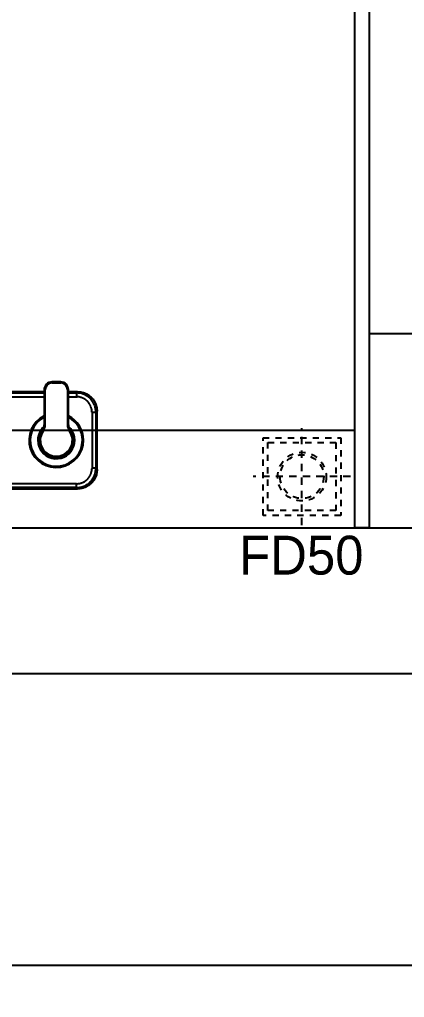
# Model space of a CAD drawing. Header units: millimetres. Extents: x 13515 to 183937, y -33900 to -660.
# Drawn here: x 118608.23 to 118614.43, y -19363.06 to -19347.31 of the extents above; entities that cross this region are included whole.
import ezdxf

# ---------------------------------------------------------------- set-up
doc = ezdxf.new("R2010")
doc.units = ezdxf.units.MM
doc.header["$LTSCALE"] = 100
doc.header["$MEASUREMENT"] = 0
doc.linetypes.add('-HID', pattern=[2.5, 1.5, -1])
doc.layers.get('0').update_dxf_attribs({"linetype": 'CONTINUOUS'})
doc.layers.get('Defpoints').update_dxf_attribs({"color": 171, "linetype": 'CONTINUOUS'})
doc.layers.add('ELE9', color=9, linetype='CONTINUOUS')
doc.layers.add('TOI', color=12, linetype='CONTINUOUS')
doc.styles.add('SID', font='')
doc.styles.get('SID').set_extended_font_data('Dotum')

# ---------------------------------------------------------------- blocks, each defined once
blk = doc.blocks.new('A$C5C140EDA')
at = {"layer": 'TOI'}
for p, q in [((134.7, 171.8), (134.7, 54.4)), ((138.7, 171.8), (138.7, 54.4)), ((140, 54.4), (140, 175.5)), ((40, 119.5), (40, 20)), ((41.3, 21.2), (41.3, 119.5)), ((45.3, 21.2), (45.3, 119.5)), ((90, 60.5), (90, 60.4)), ((90, 60.4), (90, 59.4)), ((76.6, 54.5), (76.7, 54.6)), ((100.1, 56.3), (99.5, 55.4)), ((142, 54.4), (105.8, 54.4)), ((105.8, 54.4), (105.8, 53.4)), ((105.8, 53.4), (142, 53.4)), ((142, 54.4), (142, 53.4)), ((71.6, 41.2), (71.5, 41.2)), ((150, 46.4), (149, 46.4)), ((149, 46.4), (149, 37.4)), ((150, 37.4), (150, 46.4)), ((105.8, 29.4), (105.8, 30.4)), ((142, 30.4), (105.8, 30.4)), ((142, 29.4), (142, 30.4)), ((150, 37.4), (149, 37.4)), ((40, 20), (41.3, 21.2)), ((41.3, 21.2), (41.3, 20.3)), ((41.3, 21.2), (45.3, 21.2)), ((77.5, 28.6), (77.1, 29)), ((90, 24.4), (90, 23.5)), ((90, 23.5), (90, 23.4)), ((99.5, 28.4), (100.1, 27.6)), ((105.8, 29.4), (142, 29.4)), ((134.7, 29.4), (134.7, 21.2)), ((134.7, 21.2), (134.7, 20.5)), ((138.7, 21.2), (134.7, 21.2)), ((138.7, 29.4), (138.7, 21.2)), ((138.7, 21.2), (140, 20)), ((140, 20), (140, 29.4)), ((61.3, 1.2), (60, 0)), ((61.3, 5.2), (60.5, 5.3)), ((118.7, 5.2), (61.3, 5.2)), ((61.3, 1.2), (61.3, 5.2)), ((118.7, 1.2), (61.3, 1.2)), ((118.7, 1.2), (118.7, 5.2)), ((118.7, 1.2), (119.7, 1.3)), ((120, 0), (118.7, 1.2)), ((60, 0), (120, 0))]:
    blk.add_line(p, q, dxfattribs=at)
for centre, radius, start, end in [((90, 42), 28, 26.4446, 270), ((90, 42), 27.5, 90, 270), ((90, 41.9), 27.3, 27.2501, 270), ((90, 41.9), 26.8, 27.802, 270), ((90, 41.9), 19, 90, 318.1892), ((90, 41.9), 18.5, 90, 269.9999), ((90, 42), 27.5, 26.9639, 90), ((90, 41.9), 19, 41.8108, 90), ((90, 41.9), 18.5, 43.649, 90), ((90, 41.9), 18.4, 44.2107, 90), ((90, 41.9), 17.5, 54.9032, 305.0968), ((90, 41.9), 16.5, 54.9032, 305.0968), ((91.9, 41.6), 19.9, 153.4511, 155.0043), ((123.5, 26), 55.2, 153.0342, 153.5428), ((88.5, 43.1), 16.2, 148.7048, 150.935), ((87, 44), 14.5, 144.9757, 148.8464), ((107.8, 30.7), 39.2, 144.6541, 146.5337), ((88.3, 45.5), 14.7, 141.3134, 141.6303), ((88.3, 45.5), 14.7, 141.6647, 141.9814), ((88.3, 45.5), 14.7, 141.017, 141.334), ((88.3, 45.5), 14.7, 140.7202, 141.0375), ((88.3, 45.5), 14.7, 140.3688, 140.6863), ((88.3, 45.5), 14.7, 140.0716, 140.3893), ((88.2, 45.5), 14.7, 139.7288, 140.0467), ((88.3, 45.5), 14.7, 139.4228, 139.7409), ((88.2, 45.5), 14.7, 139.0718, 139.39), ((88.2, 45.6), 14.6, 138.4295, 138.748), ((88.2, 45.6), 14.6, 138.8271, 139.1455), ((88.2, 45.6), 14.6, 137.8272, 138.1461), ((88.2, 45.6), 14.6, 138.1311, 138.4496), ((88.2, 45.6), 14.6, 137.5333, 137.8529), ((88.2, 45.6), 14.6, 137.183, 137.5018), ((88.3, 45.5), 14.7, 136.8371, 137.1541), ((88.2, 45.6), 14.6, 136.5336, 136.8534), ((88, 45.8), 14.3, 136.1806, 136.507), ((88.9, 44.9), 15.6, 135.6064, 135.9026), ((88.2, 45.5), 14.7, 135.8903, 136.2075), ((88, 45.8), 14.4, 135.2324, 135.5593), ((86.6, 47.2), 12.3, 134.8536, 135.2431), ((88.6, 45.1), 15.2, 134.646, 134.9418), ((106.1, 27.5), 40, 134.6074, 134.7092), ((86.7, 47), 12.5, 133.8145, 134.2315), ((85.8, 48), 11.2, 133.1134, 133.8308), ((98.8, 34.3), 30.1, 133.0195, 133.3704), ((105.8, 64.4), 11, 234.9032, 270), ((105.8, 64.4), 10, 234.9032, 270), ((142, 46.4), 8, 0, 90), ((142, 46.4), 7, 0, 90), ((91.4, 41.9), 19.4, 177.3066, 178.7923), ((91.4, 41.9), 19.3, 178.8245, 180.3018), ((91.6, 41.9), 19.5, 180.3009, 181.7656), ((91.4, 41.9), 19.3, 172.7352, 174.263), ((91.4, 41.9), 19.4, 174.2654, 175.7777), ((91.6, 41.9), 19.6, 175.8203, 177.3034), ((91.4, 41.9), 19.3, 181.7873, 183.2827), ((91.3, 41.9), 19.3, 183.2285, 184.7424), ((91.3, 41.9), 19.3, 184.7769, 186.3046), ((91.4, 41.9), 19.3, 171.1403, 172.6836), ((91.3, 41.9), 19.3, 169.5818, 171.1378), ((91.2, 41.9), 19.2, 167.9608, 169.5384), ((91.3, 41.9), 19.2, 166.3856, 167.9706), ((91.3, 41.9), 19.3, 164.7532, 166.3442), ((91.2, 41.9), 19.1, 163.1136, 164.7303), ((90.8, 42), 18.7, 161.3839, 163.0514), ((91.2, 41.9), 19.2, 159.8573, 161.4842), ((92.4, 41.5), 20.5, 158.2943, 159.8209), ((90.8, 42), 18.7, 156.3341, 158.0365), ((88.2, 43.1), 16, 154.1976, 156.2535), ((91.3, 41.9), 19.3, 186.263, 187.8004), ((91.3, 41.9), 19.2, 187.8222, 189.3782), ((91.3, 41.9), 19.2, 189.3477, 190.9154), ((91.2, 41.9), 19.2, 190.9334, 192.5169), ((91.3, 41.9), 19.2, 192.4823, 194.0761), ((91.2, 41.9), 19.2, 194.1153, 195.7242), ((91.2, 41.9), 19.2, 195.6739, 197.2927), ((91.2, 41.9), 19.1, 197.3227, 198.9552), ((91.2, 41.9), 19.1, 198.9274, 200.5688), ((91.1, 41.9), 19.1, 200.596, 202.2497), ((91.1, 41.9), 19.1, 202.2088, 203.8703), ((91.1, 41.9), 19.1, 203.9131, 205.5854), ((91.1, 41.8), 19.1, 205.5419, 207.2211), ((91.1, 41.8), 19, 207.2662, 208.9545), ((91.1, 41.8), 19, 208.9093, 210.6032), ((91.1, 41.8), 19, 210.6585, 212.3595), ((91.1, 41.8), 19, 212.3116, 214.0174), ((91, 41.8), 19, 214.0626, 215.774), ((91, 41.8), 19, 215.7404, 217.4543), ((91, 41.8), 19, 217.4986, 219.2166), ((105.8, 19.4), 11, 90, 125.0968), ((142, 37.4), 8, 270, 0), ((142, 37.4), 7, 270, 0), ((60.2, 21.2), 18.9, 182.6853, 185.6192), ((77, 22.9), 31.8, 183.0187, 186.1967), ((91, 41.8), 18.9, 219.1841, 220.9042), ((91.1, 41.9), 19, 220.9589, 222.6711), ((90, 41.9), 27.3, 270, 332.7499), ((90, 41.9), 26.8, 270, 332.198), ((90, 42), 27.5, 270, 332.8924), ((90, 42), 28, 270, 333.415), ((90, 41.9), 18.5, 269.9999, 316.351), ((90, 41.9), 18.4, 272.0069, 311.9296), ((105.8, 19.4), 10, 90, 125.0968), ((119.6, 21.2), 15.1, 354.3869, 357.3207), ((99, 23.3), 39.8, 353.7987, 356.9766), ((61.6, 21.3), 20.3, 185.5752, 188.3608), ((62.2, 21.4), 20.9, 188.3551, 191.0991), ((61.7, 21.3), 20.4, 191.2641, 194.1241), ((61.6, 21.3), 20.3, 194.1207, 197.0356), ((61.6, 21.3), 20.3, 197.1431, 200.0937), ((61.6, 21.4), 20.4, 200.0884, 203.0622), ((61.5, 21.4), 20.3, 203.1717, 206.1931), ((61.5, 21.4), 20.3, 206.1745, 209.221), ((61.5, 21.4), 20.2, 209.3318, 212.4114), ((61.5, 21.4), 20.2, 212.3802, 215.4764), ((58, 20.3), 12.6, 183.7939, 189.9956), ((59.4, 20.5), 14, 189.8088, 193.518), ((78.4, 27), 34, 196.5997, 197.8354), ((61.6, 21.5), 16.4, 197.66, 200.4963), ((59.3, 20.3), 13.8, 199.2583, 202.8621), ((61, 21.1), 15.7, 202.9681, 206.1047), ((62, 21.7), 16.9, 206.4091, 209.3257), ((61.3, 21.3), 16, 209.3654, 212.4694), ((61.1, 21.1), 15.8, 212.2807, 215.4657), ((61.3, 21.2), 16, 215.5477, 218.695), ((61.4, 21.3), 16.1, 218.6772, 221.8077), ((61.3, 21.3), 16.1, 221.8858, 225.0308), ((118.7, 21.3), 16.1, 314.9678, 318.1151), ((118.6, 21.3), 16.1, 318.2087, 321.34), ((118.6, 21.3), 16.2, 321.3035, 324.4223), ((118.6, 21.3), 16.2, 324.5293, 327.6257), ((118.6, 21.3), 16.2, 327.5878, 330.6676), ((118.5, 21.3), 16.2, 330.7809, 333.8275), ((118.5, 21.3), 16.2, 333.8016, 336.823), ((118.4, 21.3), 16.3, 336.949, 339.923), ((118.5, 21.3), 16.3, 339.9015, 342.8521), ((118.5, 21.3), 16.2, 342.9657, 345.8807), ((118.4, 21.3), 16.3, 345.8787, 348.7389), ((118, 21.3), 16.8, 348.9016, 351.6456), ((118.5, 21.3), 16.2, 351.6433, 354.429), ((119, 21), 19.7, 324.5347, 327.7196), ((118.7, 21.3), 20, 327.5296, 330.6334), ((117.8, 21.8), 21.1, 330.6695, 333.586), ((119, 21.1), 19.7, 333.8989, 337.0353), ((121.2, 20.1), 17.3, 337.1346, 340.7382), ((118.3, 21.6), 20.6, 339.5007, 342.3369), ((97.4, 28.4), 42.5, 342.1701, 343.4058), ((121.1, 20.3), 17.6, 346.4737, 350.1827), ((122.9, 20.1), 15.7, 350.0061, 356.2075), ((61.4, 21.4), 20.2, 215.5785, 218.6972), ((61.4, 21.3), 20.2, 218.6547, 221.7857), ((61.3, 21.3), 20.1, 221.8851, 225.0321), ((61.3, 21.3), 20.1, 224.9692, 228.114), ((61.4, 21.4), 20.2, 228.1946, 231.3248), ((61.3, 21.2), 20, 231.3075, 234.4545), ((61.1, 21), 19.7, 234.5304, 237.7152), ((61.3, 21.3), 16.1, 224.9676, 228.1148), ((61.3, 21.3), 20, 237.5296, 240.6334), ((61.3, 21.3), 16.1, 228.2137, 231.3449), ((61.4, 21.4), 16.2, 231.3035, 234.4223), ((61.8, 22.2), 21.1, 240.6742, 243.5907), ((61.4, 21.4), 16.2, 234.5257, 237.622), ((61.1, 21), 19.7, 243.8989, 247.0353), ((61.4, 21.4), 16.2, 237.5912, 240.671), ((61.4, 21.4), 16.2, 240.7778, 243.8244), ((60.1, 18.8), 17.3, 247.1345, 250.7382), ((61.4, 21.4), 16.2, 243.8044, 246.8258), ((61.6, 21.7), 20.6, 249.5007, 252.3369), ((61.4, 21.5), 16.3, 246.9465, 249.9205), ((68.4, 42.6), 42.5, 252.1701, 253.4058), ((61.4, 21.5), 16.3, 249.9037, 252.8543), ((60.4, 18.9), 17.6, 256.4737, 260.1827), ((61.3, 21.5), 16.2, 252.9657, 255.8807), ((61.3, 21.6), 16.3, 255.8788, 258.7389), ((60.1, 17.1), 15.7, 260.0027, 266.2042), ((61.4, 22), 16.8, 258.9004, 261.6444), ((61.3, 21.5), 16.2, 261.6442, 264.4299), ((63.4, 40.9), 39.8, 263.8013, 266.9792), ((61.2, 20.4), 15.1, 264.3869, 267.3207), ((117.1, 37), 31.8, 273.0185, 276.1965), ((118.8, 20.1), 18.9, 272.6849, 275.6187), ((119.7, 17.9), 12.6, 273.7939, 279.9956), ((118.7, 21.5), 20.3, 275.5752, 278.3608), ((118.6, 22.2), 20.9, 278.3551, 281.0991), ((119.5, 19.4), 14, 279.815, 283.5242), ((118.6, 21.6), 20.4, 281.2641, 284.1241), ((113, 38.3), 34, 286.5922, 287.8279), ((118.5, 21.6), 16.4, 287.66, 290.4963), ((118.7, 21.5), 20.3, 284.1207, 287.0356), ((119.7, 19.3), 13.8, 289.2583, 292.8621), ((118.6, 21.5), 20.3, 287.1449, 290.0954), ((118.9, 21), 15.7, 292.9681, 296.1047), ((118.6, 21.6), 20.4, 290.0864, 293.0602), ((118.3, 22), 16.9, 296.4091, 299.3257), ((118.7, 21.3), 16, 299.3654, 302.4694), ((118.6, 21.5), 20.3, 293.174, 296.1953), ((118.9, 21.1), 15.8, 302.2807, 305.4657), ((118.6, 21.5), 20.3, 296.172, 299.2185), ((118.7, 21.2), 16, 305.5477, 308.695), ((118.6, 21.4), 20.2, 299.3318, 302.4114), ((118.7, 21.3), 16.1, 308.6723, 311.8027), ((118.7, 21.3), 16.1, 311.8905, 315.0355), ((118.6, 21.4), 20.2, 302.3802, 305.4764), ((118.6, 21.4), 20.2, 305.5786, 308.6972), ((118.6, 21.4), 20.2, 308.658, 311.7891), ((118.7, 21.3), 20.1, 311.8815, 315.0285), ((118.7, 21.3), 20.1, 314.9692, 318.114), ((118.6, 21.3), 20.2, 318.1979, 321.3281), ((118.7, 21.2), 20, 321.3043, 324.4514)]:
    blk.add_arc(centre, radius, start, end, dxfattribs=at)
for points, knots in [([(60, 0), (59.7, 0), (59.2, 0), (58.3, 0.1), (57.4, 0.2), (56.6, 0.3), (55.8, 0.4), (54.9, 0.6), (54.1, 0.9), (53.3, 1.1), (52.6, 1.4), (51.8, 1.8), (51.1, 2.1), (50.3, 2.5), (49.6, 2.9), (49, 3.3), (48.3, 3.8), (47.7, 4.3), (47, 4.8), (46.4, 5.3), (46, 5.8), (45.6, 6.1), (45.4, 6.4), (45.1, 6.7), (44.9, 7), (44.6, 7.2), (44.4, 7.5), (44.1, 7.8), (43.9, 8.1), (43.7, 8.4), (43.5, 8.8), (43.3, 9.1), (43.1, 9.4), (42.9, 9.7), (42.7, 10.1), (42.5, 10.4), (42.3, 10.7), (42.1, 11.1), (41.9, 11.4), (41.8, 11.8), (41.6, 12.2), (41.5, 12.5), (41.3, 12.9), (41.2, 13.3), (41.1, 13.6), (40.9, 14), (40.8, 14.4), (40.7, 14.8), (40.6, 15.2), (40.5, 15.6), (40.4, 15.9), (40.4, 16.3), (40.3, 16.7), (40.2, 17.1), (40.2, 17.5), (40.1, 17.9), (40.1, 18.4), (40.1, 18.8), (40, 19.2), (40, 19.6), (40, 19.9), (40, 20)], [0, 0, 0, 0, 0.027592, 0.055043, 0.082351, 0.109517, 0.136542, 0.163424, 0.190165, 0.216764, 0.243221, 0.269536, 0.295709, 0.32174, 0.347629, 0.373376, 0.398982, 0.424446, 0.449768, 0.474948, 0.499986, 0.511862, 0.523769, 0.535709, 0.547681, 0.559684, 0.57172, 0.583788, 0.595888, 0.608019, 0.620183, 0.632379, 0.644607, 0.656867, 0.669159, 0.681483, 0.693839, 0.706227, 0.718647, 0.731099, 0.743584, 0.7561, 0.768648, 0.781229, 0.793841, 0.806486, 0.819162, 0.831871, 0.844612, 0.857384, 0.870189, 0.883026, 0.895895, 0.908796, 0.921729, 0.934694, 0.947691, 0.96072, 0.973781, 0.986875, 1, 1, 1, 1]), ([(60, 0), (60, 0), (59.9, 0), (59.5, 0), (58.7, 0), (57, 0.2), (52.8, 1), (45.9, 4.7), (40.9, 12.2), (40, 18.1), (40, 20)], [0, 0, 0, 0, 0.003185, 0.011148, 0.031056, 0.080821, 0.174112, 0.438242, 0.815613, 1, 1, 1, 1]), ([(140, 20), (140, 19.7), (140, 19.1), (139.9, 18.3), (139.8, 17.4), (139.7, 16.6), (139.5, 15.7), (139.3, 14.9), (139.1, 14.1), (138.8, 13.3), (138.5, 12.5), (138.2, 11.8), (137.9, 11), (137.5, 10.3), (137.1, 9.6), (136.6, 8.9), (136.2, 8.3), (135.7, 7.6), (135.2, 7), (134.7, 6.4), (134.3, 6), (134, 5.8), (133.8, 5.6), (133.6, 5.3), (133.3, 5.1), (133, 4.8), (132.7, 4.6), (132.4, 4.3), (132.1, 4.1), (131.8, 3.9), (131.5, 3.7), (131.2, 3.4), (130.9, 3.2), (130.6, 3), (130.2, 2.8), (129.9, 2.6), (129.6, 2.4), (129.2, 2.3), (128.9, 2.1), (128.5, 1.9), (128.2, 1.7), (127.8, 1.6), (127.4, 1.4), (127.1, 1.3), (126.7, 1.2), (126.3, 1), (126, 0.9), (125.6, 0.8), (125.2, 0.7), (124.8, 0.6), (124.4, 0.5), (124, 0.4), (123.6, 0.3), (123.2, 0.3), (122.8, 0.2), (122.4, 0.1), (122, 0.1), (121.6, 0.1), (121.2, 0), (120.8, 0), (120.4, 0), (120.1, 0), (120, 0)], [0, 0, 0, 0, 0.027592, 0.055043, 0.082351, 0.109517, 0.136542, 0.163425, 0.190165, 0.216764, 0.243221, 0.269536, 0.295709, 0.32174, 0.347629, 0.373377, 0.398982, 0.424446, 0.449768, 0.474948, 0.499986, 0.500815, 0.512671, 0.524559, 0.536479, 0.548431, 0.560415, 0.572431, 0.584479, 0.596558, 0.60867, 0.620814, 0.63299, 0.645197, 0.657437, 0.669709, 0.682013, 0.694348, 0.706716, 0.719115, 0.731547, 0.744011, 0.756506, 0.769034, 0.781593, 0.794185, 0.806808, 0.819464, 0.832151, 0.844871, 0.857622, 0.870406, 0.883221, 0.896068, 0.908948, 0.921859, 0.934803, 0.947778, 0.960786, 0.973825, 0.986897, 1, 1, 1, 1]), ([(140, 20), (140, 20), (140, 19.9), (140, 19.8), (140, 19.2), (139.9, 17.7), (139.3, 14.2), (136.6, 7.7), (129.7, 1.5), (123, 0), (120, 0)], [0, 0, 0, 0, 0.001115, 0.005495, 0.016444, 0.056257, 0.143334, 0.360884, 0.716032, 1, 1, 1, 1])]:
    blk.add_open_spline(points, degree=3, knots=knots, dxfattribs=at)
blk = doc.blocks.new('A$C70181699')
at = {"layer": 'TOI', "linetype": '-HID', "ltscale": 0.05}
for p, q in [((67.4, 59.7), (67.4, 159.7)), ((117.4, 109.7), (17.4, 109.7))]:
    blk.add_line(p, q, dxfattribs=at)
at = {"layer": 'TOI', "linetype": '-HID', "ltscale": 0.01}
for points in [[(107.4, 69.7), (27.4, 69.7), (27.4, 149.7), (107.4, 149.7)], [(102.4, 74.7), (32.4, 74.7), (32.4, 144.7), (102.4, 144.7)]]:
    blk.add_lwpolyline(points, close=True, dxfattribs=at)
for radius in [25, 22.5]:
    blk.add_circle((67.4, 109.7), radius, dxfattribs=at)
at = {"layer": 'Defpoints', "style": 'SID'}
blk.add_text('FD50', height=40, dxfattribs=at).set_placement((2.8, 8.9))
blk = doc.blocks.new('FGHJ')
at = {"layer": 'ELE9', "ltscale": 0.1}
for points in [[(37030999.1, 67646.3), (37004299.1, 67646.3, 0.414214), (36980799.1, 44146.3), (36980799.1, 24146.3)], [(37030999.1, 67346.3), (37004299.1, 67346.3, 0.414214), (36981099.1, 44146.3), (36981099.1, 24146.3)]]:
    blk.add_lwpolyline(points, format="xyb", dxfattribs=at)
at = {"layer": 'ELE9'}
for points in [[(36997574.1, 57296.3), (36997559.1, 57296.3), (36997559.1, 58581.3), (36997574.1, 58581.3)], [(36997574.1, 57296.3), (36997574.1, 58581.3)], [(36997559.1, 57396.3), (36996474.1, 57396.3)]]:
    blk.add_lwpolyline(points, dxfattribs=at)
at = {"layer": 'ELE9', "ltscale": 0.1}
for points in [[(36997574.1, 57496.3), (36998724.1, 57496.3)], [(36996474.1, 57296.3), (36998724.1, 57296.3)], [(36996324.1, 57146.3), (36997724.1, 57146.3)], [(36996324.1, 56846.3), (36997724.1, 56846.3)]]:
    blk.add_lwpolyline(points, dxfattribs=at)
at = {"layer": 'ELE9', "ltscale": 0.1, "rotation": 90}
blk.add_blockref('A$C5C140EDA', (36997294, 57296.3), dxfattribs=at)
at = {"layer": 'ELE9'}
blk.add_blockref('A$C70181699', (36997437.3, 57239.2), dxfattribs=at)

msp = doc.modelspace()

# ---------------------------------------------------------------- block references
at = {"xscale": 0.01565102769230769, "yscale": 0.01565102769230769, "zscale": 0.01565102769230769}
msp.add_blockref('FGHJ', (-460436.194, -20252.242), dxfattribs=at)

doc.saveas('drawing.dxf')
